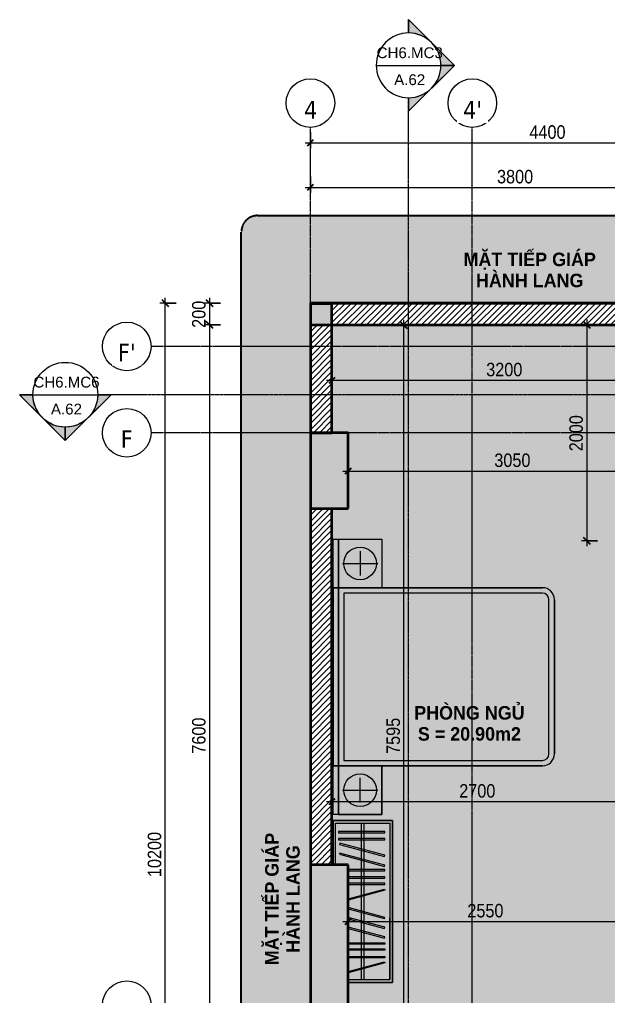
# Model space of a CAD drawing. Header units: millimetres. Extents: x 41758 to 237109, y 3795 to 78637.
# Drawn here: x 41758 to 47205, y 39327 to 48364 of the extents above; entities that cross this region are included whole.
import ezdxf

# ---------------------------------------------------------------- set-up
doc = ezdxf.new("R2010")
doc.units = ezdxf.units.MM
for name, pattern in [('Dash', [6, 3, -3]), ('Dash - Tight', [4.5, 3, -1.5]), ('Dash Dot 3_16_', [7.9375, 4.7625, -1.5875, 0, -1.5875]), ('Grid Line', [22.225, 12.7, -3.175, 3.175, -3.175]), ('Hidden', [7.14375, 4.7625, -2.38125])]:
    doc.linetypes.add(name, pattern=pattern)
for name, color, linetype, lineweight in [('0-1', 7, 'Continuous', 5), ('A-ANNO-DIMS', 211, 'Continuous', 9), ('A-ANNO-DIMS-50', 211, 'Continuous', 9), ('A-DETL-GENF-1', 7, 'Continuous', 18), ('A-DETL-GENF-3', 92, 'Dash - Tight', 18), ('A-DETL-GENF-4', 9, 'Continuous', 18), ('A-DETL-GENF-5', 92, 'Hidden', 25), ('A-DETL-MEDM', 33, 'Continuous', 35), ('A-DETL-THIN', 151, 'Continuous', 18), ('A-FLOR-2', 7, 'Continuous', 18), ('A-WALL', 113, 'Continuous', 18), ('A-WALL-6', 113, 'Continuous', 35), ('A-WALL-PATT-2', 111, 'Continuous', 18), ('G-ANNO-SYMB', 111, 'Continuous', 9), ('G-ANNO-SYMB-1', 111, 'Dash Dot 3_16_', 18), ('G-ANNO-TEXT-1', 7, 'Continuous', 9), ('I-FURN', 30, 'Continuous', 18), ('I-FURN-1', 253, 'Continuous', 18), ('S-COLS', 52, 'Continuous', 18), ('S-COLS-3', 52, 'Continuous', 35), ('S-COLS-5', 52, 'Dash', 18), ('S-COLS-HDLN', 52, 'Dash', 18), ('S-GRID-1', 1, 'Grid Line', 9), ('S-GRID-IDEN', 1, 'Continuous', 9)]:
    doc.layers.add(name, color=color, linetype=linetype, lineweight=lineweight)
doc.layers.add('A-DETL-GENF-2', color=7, linetype='Continuous', lineweight=18, transparency=0.2)
doc.styles.add('Arial', font='arial.ttf', dxfattribs={"height": 100})
doc.styles.add('Arial_B', font='arialbd.ttf', dxfattribs={"width": 0.95, "height": 125})
doc.styles.add('Tahoma_B', font='tahomabd.ttf', dxfattribs={"height": 162.5})
doc.styles.add('UTM Avo', font='', dxfattribs={"width": 0.9, "height": 125})
doc.styles.get('UTM Avo').set_extended_font_data('UTM Avo')
doc.dimstyles.new('1_Dim_chi_tiet_2_5', dxfattribs={"dimscale": 304.8, "dimtxt": 124.912619, "dimasz": 0.19685, "dimexe": 0.164042, "dimexo": 0.0625, "dimgap": 0.016404, "dimtad": 1, "dimdec": 0, "dimrnd": 5, "dimzin": 0, "dimdsep": 46, "dimtxsty": 'UTM Avo', "dimblk1": 'OBLIQUE', "dimblk2": 'OBLIQUE', "dimsah": 1, "dimcen": 0.09, "dimdle": 0.164042, "dimazin": 0, "dimtfac": 1, "dimtdec": 4, "dimtix": 1, "dimtmove": 0, "dimatfit": 3, "dimfxl": 0.328084, "dimfxlon": 1, "dimtvp": 1, "dimtolj": 1, "dimtzin": 0, "dimarcsym": 2})
pattern_1 = [(45, (0, 0), (-28.284271, 28.284271), [])]

# ---------------------------------------------------------------- blocks, each defined once
blk = doc.blocks.new('NCV_TKTC_KET CAU_rvt-1-TKCS_CĂN HỘ LOẠI 6 - MẶT BẰNG')
at = {"layer": 'S-COLS'}
for p, q in [((44452.6, 44536.9), (44452.6, 43836.9)), ((44452.6, 40536.9), (44452.6, 39236.9))]:
    blk.add_line(p, q, dxfattribs=at)
blk = doc.blocks.new('GIUONG NGU-2TAB-1600x2000 - GIUONG NGU-2TAB-1600x2000-901192-TKCS_CĂN HỘ LOẠI 6 - MẶT BẰNG')
at = {"layer": 'I-FURN-1'}
for p, q in [((569.6, 2050), (1997.1, 2050)), ((1997.1, 2050), (569.6, 2050)), ((1997.1, 2000), (569.6, 2000)), ((458.5, 50), (458.5, 1938.9)), ((458.5, 1938.9), (458.5, 50)), ((508.5, 1938.9), (508.5, 100)), ((2058.2, 100), (2058.2, 1938.9)), ((2108.2, 1938.9), (2108.2, 50)), ((2108.2, 50), (2108.2, 1938.9)), ((8.5, 50), (8.5, 450.3)), ((8.5, 450.3), (458.5, 450.3)), ((8.5, 450.3), (458.5, 450.3)), ((8.5, 50), (8.5, 450.3)), ((233.5, 86.8), (233.5, 413.5)), ((458.5, 450.3), (458.5, 50)), ((458.5, 450.3), (458.5, 50)), ((2108.2, 50), (2108.2, 450.3)), ((2108.2, 450.3), (2558.2, 450.3)), ((2108.2, 450.3), (2108.2, 50)), ((2558.2, 450.3), (2108.2, 450.3)), ((2333.2, 86.8), (2333.2, 413.5)), ((2558.2, 450.3), (2558.2, 50)), ((2558.2, 50), (2558.2, 450.3)), ((120.2, 250.2), (346.8, 250.2)), ((2446.5, 250.2), (2219.8, 250.2)), ((508.5, 100), (2058.2, 100)), ((458.5, 50), (8.5, 50)), ((8.5, 0), (8.5, 50)), ((8.5, 50), (458.5, 50)), ((458.5, 50), (8.5, 50)), ((458.5, 0), (8.5, 0)), ((2108.2, 50), (458.5, 50)), ((458.5, 50), (458.5, 0)), ((458.5, 0), (458.5, 50)), ((458.5, 50), (2108.2, 50)), ((458.5, 50), (2108.2, 50)), ((2108.2, 0), (458.5, 0)), ((458.5, 0), (2108.2, 0)), ((2558.2, 50), (2108.2, 50)), ((2108.2, 50), (2558.2, 50)), ((2108.2, 0), (2108.2, 50)), ((2108.2, 50), (2108.2, 0)), ((2108.2, 50), (2558.2, 50)), ((2558.2, 0), (2108.2, 0)), ((2558.2, 50), (2558.2, 0))]:
    blk.add_line(p, q, dxfattribs=at)
for centre in [(233.5, 250.2), (2333.2, 250.2)]:
    blk.add_circle(centre, 150.7, dxfattribs=at)
for centre, radius, start, end in [((569.6, 1938.9), 111.1, 90, 180), ((569.6, 1938.9), 111.1, 90, 180), ((569.6, 1938.9), 61.1, 90, 180), ((1997.1, 1938.9), 111.1, 0, 90), ((1997.1, 1938.9), 111.1, 360, 90), ((1997.1, 1938.9), 61.1, 360, 90)]:
    blk.add_arc(centre, radius, start, end, dxfattribs=at)
blk = doc.blocks.new('TU QUAN AO-SUITE ROOM_3 - TU QUAN AO-SUITE ROOM_3-885817-TKCS_CĂN HỘ LOẠI 6 - MẶT BẰNG')
at = {"layer": 'I-FURN-1'}
for p, q in [((-140.1, 0), (-550, 0)), ((-550, 0), (-550, -1500)), ((-550, -1500), (-550, 0)), ((-550, 0), (-140.1, 0)), ((-550, -24), (-550, -576)), ((-526, -24), (-140.1, -24)), ((-526, -1476), (-526, -24)), ((-526, -24), (-526, -600)), ((-287, -24), (-287, -576)), ((-263, -24), (-263, -576)), ((-478.3, -181.1), (-140.1, -90.4)), ((-140.1, -102.9), (-475.2, -192.7)), ((-480.1, -229.7), (-140.1, -229.7)), ((-480.1, -241.7), (-480.1, -229.7)), ((-140.1, -241.7), (-480.1, -241.7)), ((-475.2, -192.7), (-478.3, -181.1)), ((-480.1, -299.2), (-140.1, -299.2)), ((-480.1, -311.2), (-480.1, -299.2)), ((-140.1, -311.2), (-480.1, -311.2)), ((-480.1, -356.4), (-140.1, -356.4)), ((-480.1, -368.4), (-480.1, -356.4)), ((-140.1, -368.4), (-480.1, -368.4)), ((-475.2, -411.5), (-478.3, -423.1)), ((-478.3, -423.1), (-140.1, -513.8)), ((-140.1, -501.4), (-475.2, -411.5)), ((-475.2, -500.3), (-478.3, -511.9)), ((-478.3, -511.9), (-140.1, -602.6)), ((-140.1, -590.1), (-475.2, -500.3)), ((-526, -1476), (-526, -600)), ((-475.2, -591.5), (-478.3, -603.1)), ((-478.3, -603.1), (-140.1, -693.8)), ((-140.1, -681.3), (-475.2, -591.5)), ((-287, -576), (-287, -1476)), ((-263, -576), (-263, -1476)), ((-478.3, -853.9), (-140.1, -763.2)), ((-140.1, -775.6), (-475.2, -865.5)), ((-475.2, -865.5), (-478.3, -853.9)), ((-480.1, -908.6), (-480.1, -920.6)), ((-480.1, -908.6), (-480.1, -920.6)), ((-140.1, -908.6), (-480.1, -908.6)), ((-480.1, -920.6), (-140.1, -920.6)), ((-480.1, -965.8), (-480.1, -977.8)), ((-480.1, -965.8), (-480.1, -977.8)), ((-140.1, -965.8), (-480.1, -965.8)), ((-480.1, -977.8), (-140.1, -977.8)), ((-480.1, -1035.3), (-480.1, -1047.3)), ((-480.1, -1035.3), (-480.1, -1047.3)), ((-140.1, -1035.3), (-480.1, -1035.3)), ((-480.1, -1047.3), (-140.1, -1047.3)), ((-475.2, -1075.3), (-478.3, -1086.9)), ((-58.2, -1187.1), (-475.2, -1075.3)), ((-478.3, -1086.9), (-61.3, -1198.6)), ((-475.2, -1166.5), (-478.3, -1178.1)), ((-58.2, -1278.3), (-475.2, -1166.5)), ((-24, -1089.6), (-24, -1476)), ((0, -1500), (0, -1089.6)), ((0, -1089.6), (0, -1500)), ((-478.3, -1178.1), (-61.3, -1289.9)), ((-61.3, -1198.6), (-58.2, -1187.1)), ((-480.1, -1320.5), (-480.1, -1332.5)), ((-480.1, -1320.5), (-480.1, -1332.5)), ((-50.1, -1320.5), (-480.1, -1320.5)), ((-480.1, -1332.5), (-50.1, -1332.5)), ((-61.3, -1289.9), (-58.2, -1278.3)), ((-50.1, -1332.5), (-50.1, -1320.5)), ((-480.1, -1386.9), (-480.1, -1398.9)), ((-480.1, -1386.9), (-480.1, -1398.9)), ((-50.1, -1386.9), (-480.1, -1386.9)), ((-480.1, -1398.9), (-50.1, -1398.9)), ((-50.1, -1398.9), (-50.1, -1386.9)), ((-550, -1500), (0, -1500)), ((0, -1500), (-550, -1500)), ((-24, -1476), (-526, -1476))]:
    blk.add_line(p, q, dxfattribs=at)
blk = doc.blocks.new('NCV_TKTC_TANG 2_rvt-1-TKCS_CĂN HỘ LOẠI 6 - MẶT BẰNG')
at = {"layer": 'A-FLOR-2'}
blk.add_line((47852.6, 45536.9), (44652.6, 45536.9), dxfattribs=at)
at = {"layer": 'I-FURN'}
for name, p, rotation in [('GIUONG NGU-2TAB-1600x2000 - GIUONG NGU-2TAB-1600x2000-901192-TKCS_CĂN HỘ LOẠI 6 - MẶT BẰNG', (44662.5, 43561.3), 269.9999999999992), ('TU QUAN AO-SUITE ROOM_3 - TU QUAN AO-SUITE ROOM_3-885817-TKCS_CĂN HỘ LOẠI 6 - MẶT BẰNG', (44662.5, 39447.4), 180)]:
    blk.add_blockref(name, p, dxfattribs=dict(at, rotation=rotation))
blk = doc.blocks.new('G1_SOF - BO TRU - 200x200-3052400-TKCS_CĂN HỘ LOẠI 6 - MẶT BẰNG')
at = {"layer": 'S-COLS-HDLN'}
for p, q in [((-100, 100), (-95.1, 95.1)), ((100, 100), (95.1, 95.1))]:
    blk.add_line(p, q, dxfattribs=at)
blk = doc.blocks.new('BORDER VIEW - BORDER VIEW-2592627-TKCS_CĂN HỘ LOẠI 6 - MẶT BẰNG')
at = {"layer": 'A-DETL-GENF-5'}
for p, q in [((150, 11651), (9599.4, 11651)), ((0, 150), (0, 11501))]:
    blk.add_line(p, q, dxfattribs=at)
blk.add_arc((150, 11501), 150, 90, 180, dxfattribs=at)
blk = doc.blocks.new('Grid - M_Grid Head - Circle-353313-TKCS_CĂN HỘ LOẠI 6 - MẶT BẰNG')
at = {"layer": 'S-GRID-IDEN'}
blk.add_circle((0, 0), 4.5, dxfattribs=at)
blk = doc.blocks.new('DIMBLOCK10-TKCS_CĂN HỘ LOẠI 6 - MẶT BẰNG')
at = {"layer": 'A-ANNO-DIMS-50'}
for p, q in [((44452.6, 47322), (44452.6, 47172)), ((44452.6, 47222), (44452.6, 47322)), ((48852.6, 47322), (48852.6, 47172)), ((48852.6, 47222), (48852.6, 47322)), ((44402.6, 47222), (48852.6, 47222))]:
    blk.add_line(p, q, dxfattribs=at)
at = {"layer": 'A-ANNO-DIMS-50', "lineweight": 25}
for p, q in [((44452.6, 47222), (44422.6, 47192)), ((44452.6, 47222), (44482.6, 47252)), ((48852.6, 47222), (48822.6, 47192)), ((48852.6, 47222), (48882.6, 47252))]:
    blk.add_line(p, q, dxfattribs=at)
at = {"layer": 'A-ANNO-DIMS-50', "color": 0, "insert": (46481.4, 47384.4), "char_height": 125, "width": 410.824, "attachment_point": 1, "line_spacing_factor": 1.110334, "style": 'UTM Avo'}
blk.add_mtext('4400', dxfattribs=at)
blk = doc.blocks.new('_Oblique')
at = {"color": 0, "linetype": 'ByBlock', "lineweight": -2}
blk.add_line((-0.5, -0.5), (0.5, 0.5), dxfattribs=at)
blk = doc.blocks.new('DIMBLOCK12-TKCS_CĂN HỘ LOẠI 6 - MẶT BẰNG')
at = {"layer": 'A-ANNO-DIMS-50'}
for p, q in [((44452.6, 46908.9), (44452.6, 46758.9)), ((44452.6, 46808.9), (44452.6, 46908.9)), ((44402.6, 46808.9), (48252.6, 46808.9)), ((48252.6, 46708.9), (48252.6, 46858.9)), ((48252.6, 46808.9), (48252.6, 46708.9))]:
    blk.add_line(p, q, dxfattribs=at)
at = {"layer": 'A-ANNO-DIMS-50', "lineweight": 25}
for p, q in [((44452.6, 46808.9), (44422.6, 46778.9)), ((44452.6, 46808.9), (44482.6, 46838.9)), ((48252.6, 46808.9), (48222.6, 46778.9)), ((48252.6, 46808.9), (48282.6, 46838.9))]:
    blk.add_line(p, q, dxfattribs=at)
at = {"layer": 'A-ANNO-DIMS-50', "color": 0, "insert": (46181.4, 46971.3), "char_height": 125, "width": 410.824, "attachment_point": 1, "line_spacing_factor": 1.110334, "style": 'UTM Avo'}
blk.add_mtext('3800', dxfattribs=at)
blk = doc.blocks.new('DIMBLOCK14-TKCS_CĂN HỘ LOẠI 6 - MẶT BẰNG')
at = {"layer": 'A-ANNO-DIMS-50'}
for p, q in [((43618.3, 45737), (43468.3, 45737)), ((43518.3, 45787), (43518.3, 45537)), ((43518.3, 45737), (43618.3, 45737)), ((43618.3, 45537), (43468.3, 45537)), ((43518.3, 45537), (43618.3, 45537))]:
    blk.add_line(p, q, dxfattribs=at)
at = {"layer": 'A-ANNO-DIMS-50', "lineweight": 25}
for p, q in [((43518.3, 45737), (43488.3, 45767)), ((43518.3, 45737), (43548.3, 45707)), ((43518.3, 45537), (43488.3, 45567)), ((43518.3, 45537), (43548.3, 45507))]:
    blk.add_line(p, q, dxfattribs=at)
at = {"layer": 'A-ANNO-DIMS-50', "color": 0, "insert": (43356, 45508.6), "char_height": 125, "width": 308.118, "attachment_point": 1, "rotation": 90, "line_spacing_factor": 1.110334, "style": 'UTM Avo'}
blk.add_mtext('200', dxfattribs=at)
blk = doc.blocks.new('DIMBLOCK15-TKCS_CĂN HỘ LOẠI 6 - MẶT BẰNG')
at = {"layer": 'A-ANNO-DIMS-50', "lineweight": 25}
for p, q in [((43518.3, 45537), (43488.3, 45567)), ((43518.3, 45537), (43548.3, 45507)), ((43518.3, 37936.9), (43488.3, 37966.9)), ((43518.3, 37936.9), (43548.3, 37906.9))]:
    blk.add_line(p, q, dxfattribs=at)
at = {"layer": 'A-ANNO-DIMS-50'}
for p, q in [((43618.3, 45537), (43468.3, 45537)), ((43518.3, 45537), (43518.3, 37936.9)), ((43518.3, 45537), (43618.3, 45537)), ((43618.3, 37936.9), (43468.3, 37936.9)), ((43518.3, 37936.9), (43618.3, 37936.9))]:
    blk.add_line(p, q, dxfattribs=at)
at = {"layer": 'A-ANNO-DIMS-50', "color": 0, "insert": (43356, 41565.8), "char_height": 125, "width": 410.824, "attachment_point": 1, "rotation": 90, "line_spacing_factor": 1.110334, "style": 'UTM Avo'}
blk.add_mtext('7600', dxfattribs=at)
blk = doc.blocks.new('DIMBLOCK19-TKCS_CĂN HỘ LOẠI 6 - MẶT BẰNG')
at = {"layer": 'A-ANNO-DIMS-50'}
for p, q in [((43207.8, 45737), (43057.8, 45737)), ((43107.8, 35487.4), (43107.8, 45787)), ((43107.8, 45737), (43207.8, 45737)), ((43207.8, 35537.4), (43057.8, 35537.4)), ((43107.8, 35537.4), (43207.8, 35537.4))]:
    blk.add_line(p, q, dxfattribs=at)
at = {"layer": 'A-ANNO-DIMS-50', "lineweight": 25}
for p, q in [((43107.8, 45737), (43077.8, 45767)), ((43107.8, 45737), (43137.8, 45707)), ((43107.8, 35537.4), (43077.8, 35567.4)), ((43107.8, 35537.4), (43137.8, 35507.4))]:
    blk.add_line(p, q, dxfattribs=at)
at = {"layer": 'A-ANNO-DIMS-50', "color": 0, "insert": (42945.4, 40423.2), "char_height": 125, "width": 513.53, "attachment_point": 1, "rotation": 90, "line_spacing_factor": 1.110334, "style": 'UTM Avo'}
blk.add_mtext('10200', dxfattribs=at)
blk = doc.blocks.new('DIMBLOCK29-TKCS_CĂN HỘ LOẠI 6 - MẶT BẰNG')
at = {"layer": 'A-ANNO-DIMS-50', "lineweight": 25}
for p, q in [((45319.5, 45532), (45289.5, 45562)), ((45319.5, 45532), (45349.5, 45502)), ((45319.5, 37936.9), (45289.5, 37966.9)), ((45319.5, 37936.9), (45349.5, 37906.9))]:
    blk.add_line(p, q, dxfattribs=at)
at = {"layer": 'A-ANNO-DIMS-50'}
for p, q in [((45319.5, 37886.9), (45319.5, 45582)), ((45219.5, 45532), (45369.5, 45532)), ((45319.5, 45532), (45219.5, 45532)), ((45219.5, 37936.9), (45369.5, 37936.9)), ((45319.5, 37936.9), (45219.5, 37936.9))]:
    blk.add_line(p, q, dxfattribs=at)
at = {"layer": 'A-ANNO-DIMS-50', "color": 0, "insert": (45157.1, 41563.3), "char_height": 125, "width": 410.824, "attachment_point": 1, "rotation": 90, "line_spacing_factor": 1.110334, "style": 'UTM Avo'}
blk.add_mtext('7595', dxfattribs=at)
blk = doc.blocks.new('DIMBLOCK30-TKCS_CĂN HỘ LOẠI 6 - MẶT BẰNG')
at = {"layer": 'A-ANNO-DIMS-50'}
for p, q in [((44652.6, 41221.7), (44652.6, 41071.7)), ((44652.6, 41121.7), (44652.6, 41221.7)), ((47352.6, 41221.7), (47352.6, 41071.7)), ((47352.6, 41121.7), (47352.6, 41221.7)), ((44602.6, 41121.7), (47402.6, 41121.7))]:
    blk.add_line(p, q, dxfattribs=at)
at = {"layer": 'A-ANNO-DIMS-50', "lineweight": 25}
for p, q in [((44652.6, 41121.7), (44622.6, 41091.7)), ((44652.6, 41121.7), (44682.6, 41151.7)), ((47352.6, 41121.7), (47322.6, 41091.7)), ((47352.6, 41121.7), (47382.6, 41151.7))]:
    blk.add_line(p, q, dxfattribs=at)
at = {"layer": 'A-ANNO-DIMS-50', "color": 0, "insert": (45831.4, 41284.1), "char_height": 125, "width": 410.824, "attachment_point": 1, "line_spacing_factor": 1.110334, "style": 'UTM Avo'}
blk.add_mtext('2700', dxfattribs=at)
blk = doc.blocks.new('DIMBLOCK31-TKCS_CĂN HỘ LOẠI 6 - MẶT BẰNG')
at = {"layer": 'A-ANNO-DIMS-50'}
for p, q in [((44652.6, 45122.9), (44652.6, 44972.9)), ((44652.6, 45022.9), (44652.6, 45122.9)), ((47852.6, 45122.9), (47852.6, 44972.9)), ((47852.6, 45022.9), (47852.6, 45122.9)), ((44602.6, 45022.9), (47902.6, 45022.9))]:
    blk.add_line(p, q, dxfattribs=at)
at = {"layer": 'A-ANNO-DIMS-50', "lineweight": 25}
for p, q in [((44652.6, 45022.9), (44622.6, 44992.9)), ((44652.6, 45022.9), (44682.6, 45052.9)), ((47852.6, 45022.9), (47822.6, 44992.9)), ((47852.6, 45022.9), (47882.6, 45052.9))]:
    blk.add_line(p, q, dxfattribs=at)
at = {"layer": 'A-ANNO-DIMS-50', "color": 0, "insert": (46081.4, 45185.3), "char_height": 125, "width": 410.824, "attachment_point": 1, "line_spacing_factor": 1.110334, "style": 'UTM Avo'}
blk.add_mtext('3200', dxfattribs=at)
blk = doc.blocks.new('DIMBLOCK32-TKCS_CĂN HỘ LOẠI 6 - MẶT BẰNG')
at = {"layer": 'A-ANNO-DIMS-50'}
for p, q in [((44802.6, 44283), (44802.6, 44133)), ((44802.6, 44183), (44802.6, 44283)), ((47852.6, 44283), (47852.6, 44133)), ((47852.6, 44183), (47852.6, 44283)), ((44752.6, 44183), (47902.6, 44183))]:
    blk.add_line(p, q, dxfattribs=at)
at = {"layer": 'A-ANNO-DIMS-50', "lineweight": 25}
for p, q in [((44802.6, 44183), (44832.6, 44213)), ((47852.6, 44183), (47882.6, 44213)), ((44802.6, 44183), (44772.6, 44153)), ((47852.6, 44183), (47822.6, 44153))]:
    blk.add_line(p, q, dxfattribs=at)
at = {"layer": 'A-ANNO-DIMS-50', "color": 0, "insert": (46156.4, 44345.4), "char_height": 125, "width": 410.824, "attachment_point": 1, "line_spacing_factor": 1.110334, "style": 'UTM Avo'}
blk.add_mtext('3050', dxfattribs=at)
blk = doc.blocks.new('DIMBLOCK33-TKCS_CĂN HỘ LOẠI 6 - MẶT BẰNG')
at = {"layer": 'A-ANNO-DIMS-50'}
for p, q in [((44802.6, 40112.7), (44802.6, 39962.7)), ((44802.6, 40012.7), (44802.6, 40112.7)), ((47352.6, 40112.7), (47352.6, 39962.7)), ((47352.6, 40012.7), (47352.6, 40112.7)), ((44752.6, 40012.7), (47402.6, 40012.7))]:
    blk.add_line(p, q, dxfattribs=at)
at = {"layer": 'A-ANNO-DIMS-50', "lineweight": 25}
for p, q in [((44802.6, 40012.7), (44832.6, 40042.7)), ((47352.6, 40012.7), (47382.6, 40042.7)), ((44802.6, 40012.7), (44772.6, 39982.7)), ((47352.6, 40012.7), (47322.6, 39982.7))]:
    blk.add_line(p, q, dxfattribs=at)
at = {"layer": 'A-ANNO-DIMS-50', "color": 0, "insert": (45906.4, 40175.1), "char_height": 125, "width": 410.824, "attachment_point": 1, "line_spacing_factor": 1.110334, "style": 'UTM Avo'}
blk.add_mtext('2550', dxfattribs=at)
blk = doc.blocks.new('Section - M_Section Head - Filled-352373-TKCS_CĂN HỘ LOẠI 6 - MẶT BẰNG')
at = {"layer": 'G-ANNO-SYMB'}
h = blk.add_hatch(color=256, dxfattribs=at)
edge = h.paths.add_edge_path()
edge.add_line((-6, 8.49), (-6, 6))
edge.add_arc((-6, 0), 6, 90, 135)
edge.add_line((-10.24, 4.24), (-6, 8.49))
h = blk.add_hatch(color=256, dxfattribs=at)
edge = h.paths.add_edge_path()
edge.add_line((-6, 8.49), (-1.76, 4.24))
edge.add_arc((-6, 0), 6, 45, 90)
edge.add_line((-6, 6), (-6, 8.49))
h = blk.add_hatch(color=256, dxfattribs=at)
edge = h.paths.add_edge_path()
edge.add_line((-14.49, 0), (-10.24, 4.24))
edge.add_arc((-6, 0), 6, 135, 180)
edge.add_line((-12, 0), (-14.49, 0))
h = blk.add_hatch(color=256, dxfattribs=at)
edge = h.paths.add_edge_path()
edge.add_line((2.49, 0), (0, 0))
edge.add_arc((-6, 0), 6, 360, 405)
edge.add_line((-1.76, 4.24), (2.49, 0))
for p, q in [((-6, 8.49), (-14.49, 0)), ((-6, 8.49), (-10.24, 4.24)), ((-6, 8.49), (2.49, 0)), ((-6, 6), (-6, 8.49)), ((-6, 8.49), (-6, 6)), ((-1.76, 4.24), (-6, 8.49)), ((-10.24, 4.24), (-14.49, 0)), ((2.49, 0), (-1.76, 4.24)), ((-14.49, 0), (-12, 0)), ((0, 0), (2.49, 0)), ((-12, 0), (-14.49, 0)), ((0, 0), (2.49, 0))]:
    blk.add_line(p, q, dxfattribs=at)
for start, end in [(360, 180), (90, 135), (45, 90), (135, 180), (360, 45), (180, 360)]:
    blk.add_arc((-6, 0), 6, start, end, dxfattribs=at)
blk = doc.blocks.new('DIMBLOCK61-TKCS_CĂN HỘ LOẠI 6 - MẶT BẰNG')
at = {"layer": 'A-ANNO-DIMS-50', "lineweight": 25}
for p, q in [((47013.5, 45537), (46983.5, 45567)), ((47013.5, 45537), (47043.5, 45507)), ((47013.5, 43536.9), (46983.5, 43566.9)), ((47013.5, 43536.9), (47043.5, 43506.9))]:
    blk.add_line(p, q, dxfattribs=at)
at = {"layer": 'A-ANNO-DIMS-50'}
for p, q in [((47013.5, 45587), (47013.5, 43486.9)), ((47113.5, 45537), (46963.5, 45537)), ((47013.5, 45537), (47113.5, 45537)), ((47113.5, 43536.9), (46963.5, 43536.9)), ((47013.5, 43536.9), (47113.5, 43536.9))]:
    blk.add_line(p, q, dxfattribs=at)
at = {"layer": 'A-ANNO-DIMS-50', "color": 0, "insert": (46851.1, 44365.8), "char_height": 125, "width": 410.824, "attachment_point": 1, "rotation": 90, "line_spacing_factor": 1.110334, "style": 'UTM Avo'}
blk.add_mtext('2000', dxfattribs=at)

msp = doc.modelspace()

# ---------------------------------------------------------------- hatches: boundary and pattern name
at = {"layer": 'A-DETL-GENF-1'}
msp.add_hatch(color=256, dxfattribs=at).paths.add_polyline_path([(44792.6, 37936.9), (46502.6, 37937.4), (46503, 38287.4), (47352.6, 38287.8), (47352.6, 43536.9), (47852.6, 43536.9), (47852.6, 45532), (44652.6, 45532), (44652.6, 44536.9), (44802.6, 44536.9), (44802.6, 43836.9), (44652.6, 43836.9), (44652.6, 40536.9), (44802.6, 40536.9), (44802.6, 39236.9), (44652.6, 39236.9), (44652.6, 37936.9), (44752.6, 37936.9)])
at = {"layer": 'A-DETL-GENF-2'}
h = msp.add_hatch(color=256, dxfattribs=at)
h.paths.add_polyline_path([(51133.2, 34896.9), (53412, 34896.9), (53450.8, 34902), (53487, 34917), (53518.1, 34940.9), (53541.9, 34971.9), (53556.9, 35008.1), (53562, 35046.9), (53562, 46398), (53556.9, 46436.8), (53541.9, 46473), (53518.1, 46504), (53487, 46527.9), (53450.8, 46542.9), (53412, 46548), (43962.6, 46548), (43923.7, 46542.9), (43887.6, 46527.9), (43856.5, 46504), (43832.7, 46473), (43817.7, 46436.8), (43812.6, 46398), (43812.6, 35046.9), (43817.7, 35008.1), (43832.7, 34971.9), (43856.5, 34940.9), (43887.6, 34917), (43923.7, 34902), (43962.6, 34896.9), (50326.8, 34896.9)])
h.paths.add_polyline_path([(51412.6, 35537.4), (44452.6, 35537.4), (44452.6, 45736.9), (44652.6, 45736.9), (44652.6, 45732), (48652.6, 45732), (48652.6, 45737), (48852.6, 45736.9), (48852.6, 45732), (52927.6, 45732), (52927.5, 43836.9), (52852.6, 43836.9), (52852.6, 40536.9), (52927.6, 40536.9), (52927.6, 39236.9), (52852.6, 39236.9), (52852.6, 35537.4), (51447.6, 35537.4)])
h.paths.add_polyline_path([(52943.9, 43731.2), (52943.9, 43734.3), (52956.3, 43736.2), (52968, 43741.6), (52975.7, 43747.5), (52982.8, 43756.8), (52987.5, 43768.7), (52988.9, 43779.3), (52987, 43791.8), (52981.6, 43803.4), (52975.7, 43811.2), (52966.4, 43818.3), (52955.5, 43822.8), (52943.9, 43824.3), (52943.9, 43827.5), (52956.3, 43825.9), (52968, 43821), (52977.9, 43813.4), (52986.2, 43801.8), (52990.5, 43791), (52992, 43779.3), (52990.4, 43766.9), (52985.6, 43755.3), (52977.9, 43745.3), (52966.4, 43737), (52955.5, 43732.7)])
msp.add_hatch(color=256, dxfattribs=at).paths.add_polyline_path([(44652.6, 45732), (44652.6, 45736.9), (44452.6, 45736.9), (44452.6, 45732)])
at = {"layer": 'A-DETL-GENF-4'}
h = msp.add_hatch(dxfattribs=at)
h.set_pattern_fill('FP_2', color=256, style=0, pattern_type=2)
h.set_pattern_definition([(50, (0, 0), (364.3679, -31.8783), [38.1, -419.1]), (355, (0, 0), (-70.4859, 382.1133), [30.48, -335.28]), (100.451, (30.36, -2.66), (293.885, 350.2334), [32.38, -356.18]), (46.184, (0, 101.6), (542.1585, -84.0858), [57.15, -628.65]), (96.636, (45.2, 94.6), (474.805, 494.8554), [48.57, -534.27]), (351.184, (0, 101.6), (474.81, 494.85), [45.72, -502.92]), (21, (50.8, 76.2), (303.2285, -204.5305), [38.1, -419.1]), (326, (50.8, 76.2), (123.6039, 368.376), [30.48, -335.28]), (71.451, (76.07, 59.16), (426.8341, 163.8427), [32.38, -356.18]), (37.5, (0, 0), (6.17665, 169.11015), [3.353, -327.863, 3.353, -337.007, -336.55]), (37.5, (0, 0), (6.17665, 169.11015), [-671.576, 3.353, -333.197]), (7.5, (0, 0), (133.63888, 200.3615), [3.353, -190.703, 3.353, -320.243, -128.27]), (7.5, (0, 0), (133.63888, 200.3615), [-517.652, 3.353, -124.917]), (327.5, (-113.28, 0), (271.18182, -11.45836), [3.353, -123.647, 3.353, -392.887, -525.78]), (327.5, (-113.28, 0), (271.18182, -11.45836), [-523.24, 3.353, -522.427]), (317.5, (-164.08, 0), (296.2585, 50.85285), [3.353, -161.747, 3.353, -259.791, -373.38]), (317.5, (-164.08, 0), (296.2585, 50.85285), [-428.244, 3.353, -370.027]), (45, (0, 0), (-125.7236, 125.7236), []), (45, (0, 190.5), (-125.7236, 125.7236), [])])
h.paths.add_polyline_path([(44652.6, 35537.4), (44652.6, 35736.9), (44452.6, 35736.9), (44452.6, 35537.4)])
h.paths.add_polyline_path([(49652.9, 35537.4), (49652.9, 35737.4), (49452.9, 35736.9), (49452.9, 35537.4)])
h.paths.add_polyline_path([(52652.6, 35537.4), (52852.6, 35537.4), (52852.6, 35737.4), (52652.6, 35736.9), (52652.6, 35691.3)])
h.paths.add_polyline_path([(48452.6, 37836.9), (48552.6, 37836.9), (48552.6, 37936.9), (48352.6, 37936.9), (48352.6, 37836.9)])
h.paths.add_polyline_path([(52652.6, 39236.9), (52927.6, 39236.9), (52927.6, 40536.9), (52577.6, 40536.9), (52577.6, 39236.9)])
h.paths.add_polyline_path([(44652.6, 39236.9), (44802.6, 39236.9), (44802.6, 40536.9), (44452.6, 40536.9), (44452.6, 39236.9)])
h.paths.add_polyline_path([(49952.6, 40036.9), (49952.6, 40236.9), (49852.6, 40236.9), (49852.6, 40036.9)])
h.paths.add_polyline_path([(47352.6, 40036.9), (47452.6, 40036.9), (47452.6, 40236.9), (47352.6, 40236.9)])
h.paths.add_polyline_path([(49952.6, 43336.9), (50052.6, 43336.9), (50052.5, 43536.9), (49852.6, 43536.9), (49852.6, 43336.9)])
h.paths.add_polyline_path([(47452.6, 43336.9), (47552.6, 43336.9), (47552.6, 43536.9), (47352.6, 43536.9), (47352.6, 43336.9), (47424.6, 43336.9)])
h.paths.add_polyline_path([(52927.6, 43836.9), (52927.6, 43837), (52927.6, 44536.9), (52577.6, 44536.9), (52577.6, 43836.9), (52927.5, 43836.9)])
h.paths.add_polyline_path([(44652.6, 43836.9), (44802.6, 43836.9), (44802.6, 44536.9), (44452.6, 44536.9), (44452.6, 43836.9)])
h.paths.add_polyline_path([(48052.6, 44336.9), (48252.6, 44336.9), (48252.6, 44536.9), (47852.6, 44536.9), (47852.6, 44336.9)])
h.paths.add_polyline_path([(48847.6, 45537), (48852.6, 45537), (48852.5, 45737), (48652.6, 45736.9), (48652.6, 45537), (48660.8, 45537)])
h.paths.add_polyline_path([(44652.6, 45537), (44652.6, 45732), (44452.6, 45732), (44452.6, 45537), (44642.2, 45537)])
at = {"layer": 'A-WALL-PATT-2'}
h = msp.add_hatch(dxfattribs=at)
h.set_pattern_fill('FP_1', color=256, style=0, pattern_type=2)
h.set_pattern_definition(pattern_1)
h.paths.add_polyline_path([(48042.7, 45537), (48652.6, 45537), (48652.6, 45732), (44652.6, 45732), (44652.6, 45537), (47852.6, 45537)])
h = msp.add_hatch(dxfattribs=at)
h.set_pattern_fill('FP_1', color=256, style=0, pattern_type=2)
h.set_pattern_definition(pattern_1)
h.paths.add_polyline_path([(44452.6, 44537), (44652.6, 44537), (44652.6, 45536.9), (44452.6, 45536.9), (44452.6, 45436.9)])
h = msp.add_hatch(dxfattribs=at)
h.set_pattern_fill('FP_1', color=256, style=0, pattern_type=2)
h.set_pattern_definition(pattern_1)
h.paths.add_polyline_path([(44652.6, 40536.9), (44652.6, 43836.9), (44452.6, 43836.9), (44452.6, 40536.9)])

# ---------------------------------------------------------------- linework, layer by layer
at = {"layer": 'A-DETL-MEDM'}
for p, q in [((44652.6, 45732), (44452.6, 45732)), ((44452.6, 45732), (44452.6, 45537)), ((44652.6, 45537), (44652.6, 45732)), ((44452.6, 45537), (44652.6, 45537)), ((44452.6, 44536.9), (44452.6, 43836.9)), ((44802.6, 44536.9), (44452.6, 44536.9)), ((44802.6, 43836.9), (44802.6, 44536.9)), ((44452.6, 43836.9), (44802.6, 43836.9)), ((44452.6, 40536.9), (44452.6, 39236.9)), ((44802.6, 40536.9), (44452.6, 40536.9)), ((44802.6, 39236.9), (44802.6, 40536.9))]:
    msp.add_line(p, q, dxfattribs=at)
at = {"layer": 'A-DETL-THIN'}
for p, q in [((44652.6, 45732), (48652.6, 45732)), ((44452.6, 44536.9), (44452.6, 45537)), ((47852.6, 45532), (44652.6, 45532)), ((44652.6, 45532), (44652.6, 44536.9)), ((44452.6, 40536.9), (44452.6, 43836.9)), ((44652.6, 43836.9), (44652.6, 40536.9))]:
    msp.add_line(p, q, dxfattribs=at)
at = {"layer": 'A-WALL'}
for p, q in [((44652.6, 45737), (44652.6, 45732)), ((44652.6, 45536.9), (44452.6, 45536.9))]:
    msp.add_line(p, q, dxfattribs=at)
at = {"layer": 'A-WALL-6'}
for p, q in [((48652.6, 45737), (44652.6, 45737)), ((44452.6, 45536.9), (44452.6, 44537)), ((44652.6, 45537), (47852.6, 45537)), ((44652.6, 44537), (44652.6, 45536.9)), ((44452.6, 44537), (44652.6, 44537)), ((44452.6, 43836.9), (44452.6, 40536.9)), ((44652.6, 40536.9), (44652.6, 43836.9))]:
    msp.add_line(p, q, dxfattribs=at)
at = {"layer": 'G-ANNO-SYMB'}
for p, q in [((45061.8, 47939.3), (45661.8, 47939.3)), ((41882, 44889.4), (42482, 44889.4))]:
    msp.add_line(p, q, dxfattribs=at)
at = {"layer": 'G-ANNO-SYMB-1'}
for p, q in [((45361.8, 33831.1), (45361.8, 47639.3)), ((54914.5, 44889.4), (42482, 44889.4))]:
    msp.add_line(p, q, dxfattribs=at)
at = {"layer": 'S-COLS'}
for p, q in [((44652.6, 45732), (44652.6, 45736.9)), ((44452.6, 45536.9), (44652.6, 45536.9))]:
    msp.add_line(p, q, dxfattribs=at)
at = {"layer": 'S-COLS-3'}
for p, q in [((44652.6, 45736.9), (44452.6, 45736.9)), ((44452.6, 45736.9), (44452.6, 45732)), ((44452.6, 45732), (44452.6, 45537))]:
    msp.add_line(p, q, dxfattribs=at)
at = {"layer": 'S-GRID-1'}
for p, q in [((44452.6, 35393.2), (44452.6, 46114.7)), ((45952.6, 35393.2), (45952.6, 46114.7)), ((44226.6, 45336.9), (42976.6, 45336.9)), ((53137, 45336.9), (44226.6, 45336.9)), ((44226.6, 44536.9), (42976.6, 44536.9)), ((53137, 44536.9), (44226.6, 44536.9))]:
    msp.add_line(p, q, dxfattribs=at)

# ---------------------------------------------------------------- block references
at = {"layer": '0-1'}
for name in ['NCV_TKTC_KET CAU_rvt-1-TKCS_CĂN HỘ LOẠI 6 - MẶT BẰNG', 'NCV_TKTC_TANG 2_rvt-1-TKCS_CĂN HỘ LOẠI 6 - MẶT BẰNG']:
    msp.add_blockref(name, (0, 0), dxfattribs=at)
at = {"layer": 'A-DETL-GENF-3'}
msp.add_blockref('BORDER VIEW - BORDER VIEW-2592627-TKCS_CĂN HỘ LOẠI 6 - MẶT BẰNG', (43812.6, 34896.9), dxfattribs=at)
at = {"layer": 'S-COLS-5'}
msp.add_blockref('G1_SOF - BO TRU - 200x200-3052400-TKCS_CĂN HỘ LOẠI 6 - MẶT BẰNG', (44552.6, 45636.9), dxfattribs=at)
at = {"layer": 'S-GRID-IDEN', "xscale": 49.99999999999998, "yscale": 49.99999999999998, "zscale": 49.99999999999998}
for p in [(44452.6, 47589.7), (45952.6, 47589.7)]:
    msp.add_blockref('Grid - M_Grid Head - Circle-353313-TKCS_CĂN HỘ LOẠI 6 - MẶT BẰNG', p, dxfattribs=at)
at = {"layer": 'S-GRID-IDEN', "xscale": 49.99999999999998, "yscale": 49.99999999999998, "zscale": 49.99999999999998, "rotation": 89.99999999999984}
for p in [(42751.6, 45336.9), (42751.6, 44536.9), (42751.6, 39236.9)]:
    msp.add_blockref('Grid - M_Grid Head - Circle-353313-TKCS_CĂN HỘ LOẠI 6 - MẶT BẰNG', p, dxfattribs=at)

# ---------------------------------------------------------------- texts
at = {"layer": 'G-ANNO-SYMB', "char_height": 100, "attachment_point": 5, "line_spacing_factor": 0.936439, "style": 'Arial'}
for s, insert, width in [('\\pt635,1270,1905,2540,3175,3810,4445,5080,5715,6350,6985,7620,8255,8890,9525,10160,10795,11430,12065,12700,13335,13970,14605,15240,15875,16510,17145,17780,18415,19050,19685,20320;CH6.MC3', (45372.7, 48055.2), 625), ('\\pt635,1270,1905,2540,3175,3810,4445,5080,5715,6350,6985,7620,8255,8890,9525,10160,10795,11430,12065,12700,13335,13970,14605,15240,15875,16510,17145,17780,18415,19050,19685,20320;A.62', (45372.4, 47805.8), 297.5), ('\\pt635,1270,1905,2540,3175,3810,4445,5080,5715,6350,6985,7620,8255,8890,9525,10160,10795,11430,12065,12700,13335,13970,14605,15240,15875,16510,17145,17780,18415,19050,19685,20320;CH6.MC6', (42192.9, 45005.4), 625), ('\\pt635,1270,1905,2540,3175,3810,4445,5080,5715,6350,6985,7620,8255,8890,9525,10160,10795,11430,12065,12700,13335,13970,14605,15240,15875,16510,17145,17780,18415,19050,19685,20320;A.62', (42192.6, 44756), 297.5)]:
    msp.add_mtext(s, dxfattribs=dict(at, insert=insert, width=width))
at = {"layer": 'G-ANNO-TEXT-1', "char_height": 125, "attachment_point": 5, "line_spacing_factor": 0.936439, "style": 'Arial_B'}
for s, insert, width in [('\\pt570,1140,1710,2280,2850,3420,3990,4560,5130,5700,6270,6840,7410,7980,8550,9120,9690,10260,10830,11400,11970,12540,13110,13680,14250,14820,15390,15960,16530,17100,17670,18240;MẶT TIẾP GIÁP\\PHÀNH LANG', (46484.2, 46044.1), 1388.9), ('\\pt570,1140,1710,2280,2850,3420,3990,4560,5130,5700,6270,6840,7410,7980,8550,9120,9690,10260,10830,11400,11970,12540,13110,13680,14250,14820,15390,15960,16530,17100,17670,18240;PHÒNG NGỦ\\PS = 20.90m2', (45925.5, 41845.7), 1115.3)]:
    msp.add_mtext(s, dxfattribs=dict(at, insert=insert, width=width))
at = {"layer": 'G-ANNO-TEXT-1', "insert": (44194.1, 40220), "char_height": 125, "width": 1388.9, "attachment_point": 5, "rotation": 90, "line_spacing_factor": 0.936439, "style": 'Arial_B'}
msp.add_mtext('\\pt570,1140,1710,2280,2850,3420,3990,4560,5130,5700,6270,6840,7410,7980,8550,9120,9690,10260,10830,11400,11970,12540,13110,13680,14250,14820,15390,15960,16530,17100,17670,18240;MẶT TIẾP GIÁP\\PHÀNH LANG', dxfattribs=at)

# ---------------------------------------------------------------- dimensions: what is measured, and where the dimension line sits
at = {"layer": 'A-ANNO-DIMS'}
for base, p1, p2, override, picture, middle in [((48252.6, 46808.9), (44452.6, 46908.9), (48252.6, 46708.9), {"dimpost": '<>', "dimfxl": 3805.259518}, 'DIMBLOCK12-TKCS_CĂN HỘ LOẠI 6 - MẶT BẰNG', (46352.6, 46878.6)), ((47852.6, 45022.9), (44652.6, 45122.9), (47852.6, 45122.9), {"dimpost": '<>', "dimfxl": 3200}, 'DIMBLOCK31-TKCS_CĂN HỘ LOẠI 6 - MẶT BẰNG', (46252.6, 45092.6)), ((47852.6, 44183), (44802.6, 44283), (47852.6, 44283), {"dimpost": '<>', "dimfxl": 3050}, 'DIMBLOCK32-TKCS_CĂN HỘ LOẠI 6 - MẶT BẰNG', (46327.6, 44252.7)), ((47352.6, 41121.7), (44652.6, 41221.7), (47352.6, 41221.7), {"dimpost": '<>', "dimfxl": 2700}, 'DIMBLOCK30-TKCS_CĂN HỘ LOẠI 6 - MẶT BẰNG', (46002.6, 41191.4)), ((47352.6, 40012.7), (44802.6, 40112.7), (47352.6, 40112.7), {"dimpost": '<>', "dimfxl": 2550}, 'DIMBLOCK33-TKCS_CĂN HỘ LOẠI 6 - MẶT BẰNG', (46077.6, 40082.4))]:
    dim = msp.add_linear_dim(base=base, p1=p1, p2=p2, dimstyle='1_Dim_chi_tiet_2_5', override=override, dxfattribs=at)
    dim.commit()
    dim.dimension.update_dxf_attribs({"geometry": picture, "text_midpoint": middle})
for base, p1, p2, override, picture, middle in [((43518.3, 45537), (43618.3, 45737), (43618.3, 45537), {"dimpost": '<>', "dimfxl": 200}, 'DIMBLOCK14-TKCS_CĂN HỘ LOẠI 6 - MẶT BẰNG', (43448.7, 45637)), ((43107.8, 45737), (43207.8, 35537.4), (43207.8, 45737), {"dimpost": '<>', "dimfxl": 10199.623874}, 'DIMBLOCK19-TKCS_CĂN HỘ LOẠI 6 - MẶT BẰNG', (43038.1, 40637.2)), ((43518.3, 37936.9), (43618.3, 45537), (43618.3, 37936.9), {"dimpost": '<>', "dimfxl": 7600.050696}, 'DIMBLOCK15-TKCS_CĂN HỘ LOẠI 6 - MẶT BẰNG', (43448.7, 41737)), ((45319.5, 45532), (45219.5, 37936.9), (45219.5, 45532), {"dimpost": '<>', "dimfxl": 7595.050696}, 'DIMBLOCK29-TKCS_CĂN HỘ LOẠI 6 - MẶT BẰNG', (45249.9, 41734.5)), ((47013.5, 43536.9), (47113.5, 45537), (47113.5, 43536.9), {"dimpost": '<>', "dimfxl": 2000.050696}, 'DIMBLOCK61-TKCS_CĂN HỘ LOẠI 6 - MẶT BẰNG', (46943.8, 44537))]:
    dim = msp.add_linear_dim(base=base, p1=p1, p2=p2, angle=90, dimstyle='1_Dim_chi_tiet_2_5', override=override, dxfattribs=at)
    dim.commit()
    dim.dimension.update_dxf_attribs({"geometry": picture, "text_midpoint": middle})

# ---------------------------------------------------------------- next in the draw order: texts
at = {"layer": 'S-GRID-IDEN', "char_height": 162.5, "attachment_point": 5, "line_spacing_factor": 0.996129, "style": 'Tahoma_B', "bg_fill": 3, "box_fill_scale": 1.25, "bg_fill_color": 256, "bg_fill_true_color": 13158600, "bg_fill_transparency": 0}
for s, insert, width in [('\\pt634.99962,1269.99925,1905.0005,2540.00013,3174.99975,3809.99937,4445.00062,5080.00025,5714.99987,6349.9995,6985.00075,7620.00037,8255,8889.99962,9524.99925,10160.0005,10795.00013,11429.99975,12064.99938,12700.00063,13335.00025,13969.99988,14604.9995,15240.00075,15875.00038,16510,17144.99963,17779.99925,18415.0005,19050.00013,19684.99975,20319.99938;4', (44454.9, 47527.3), 145.5), ("\\pt634.99962,1269.99925,1905.0005,2540.00013,3174.99975,3809.99937,4445.00062,5080.00025,5714.99987,6349.9995,6985.00075,7620.00037,8255,8889.99962,9524.99925,10160.0005,10795.00013,11429.99975,12064.99938,12700.00063,13335.00025,13969.99988,14604.9995,15240.00075,15875.00038,16510,17144.99963,17779.99925,18415.0005,19050.00013,19684.99975,20319.99938;4'", (45954.9, 47527.3), 205), ("\\pt634.99962,1269.99925,1905.0005,2540.00013,3174.99975,3809.99937,4445.00062,5080.00025,5714.99987,6349.9995,6985.00075,7620.00037,8255,8889.99962,9524.99925,10160.0005,10795.00013,11429.99975,12064.99938,12700.00063,13335.00025,13969.99988,14604.9995,15240.00075,15875.00038,16510,17144.99963,17779.99925,18415.0005,19050.00013,19684.99975,20319.99938;F'", (42751.1, 45279.7), 192), ('\\pt634.99962,1269.99925,1905.0005,2540.00013,3174.99975,3809.99937,4445.00062,5080.00025,5714.99987,6349.9995,6985.00075,7620.00037,8255,8889.99962,9524.99925,10160.0005,10795.00013,11429.99975,12064.99938,12700.00063,13335.00025,13969.99988,14604.9995,15240.00075,15875.00038,16510,17144.99963,17779.99925,18415.0005,19050.00013,19684.99975,20319.99938;F', (42751.1, 44479.7), 132.5)]:
    msp.add_mtext(s, dxfattribs=dict(at, insert=insert, width=width))

# ---------------------------------------------------------------- next in the draw order: linework, layer by layer
at = {"layer": 'S-GRID-1'}
for p, q in [((44452.6, 46114.7), (44452.6, 47364.7)), ((45952.6, 46114.7), (45952.6, 47364.7))]:
    msp.add_line(p, q, dxfattribs=at)

# ---------------------------------------------------------------- next in the draw order: block references
at = {"layer": 'G-ANNO-SYMB', "xscale": 49.99999999999998, "yscale": 49.99999999999998, "zscale": 49.99999999999998, "rotation": 269.9999999999998}
msp.add_blockref('Section - M_Section Head - Filled-352373-TKCS_CĂN HỘ LOẠI 6 - MẶT BẰNG', (45361.8, 47639.3), dxfattribs=at)
at = {"layer": 'G-ANNO-SYMB', "extrusion": (0, 0, -1), "xscale": 49.99999999999998, "yscale": 49.99999999999998, "zscale": 49.99999999999998, "rotation": 180}
msp.add_blockref('Section - M_Section Head - Filled-352373-TKCS_CĂN HỘ LOẠI 6 - MẶT BẰNG', (-42482, 44889.4), dxfattribs=at)

# ---------------------------------------------------------------- next in the draw order: dimensions: what is measured, and where the dimension line sits
at = {"layer": 'A-ANNO-DIMS'}
dim = msp.add_linear_dim(base=(48852.6, 47222), p1=(44452.6, 47322), p2=(48852.6, 47322), dimstyle='1_Dim_chi_tiet_2_5', override={"dimpost": '<>', "dimfxl": 4400.000001}, dxfattribs=at)
dim.commit()
dim.dimension.update_dxf_attribs({"geometry": 'DIMBLOCK10-TKCS_CĂN HỘ LOẠI 6 - MẶT BẰNG', "text_midpoint": (46652.6, 47291.7)})

doc.saveas('drawing.dxf')
